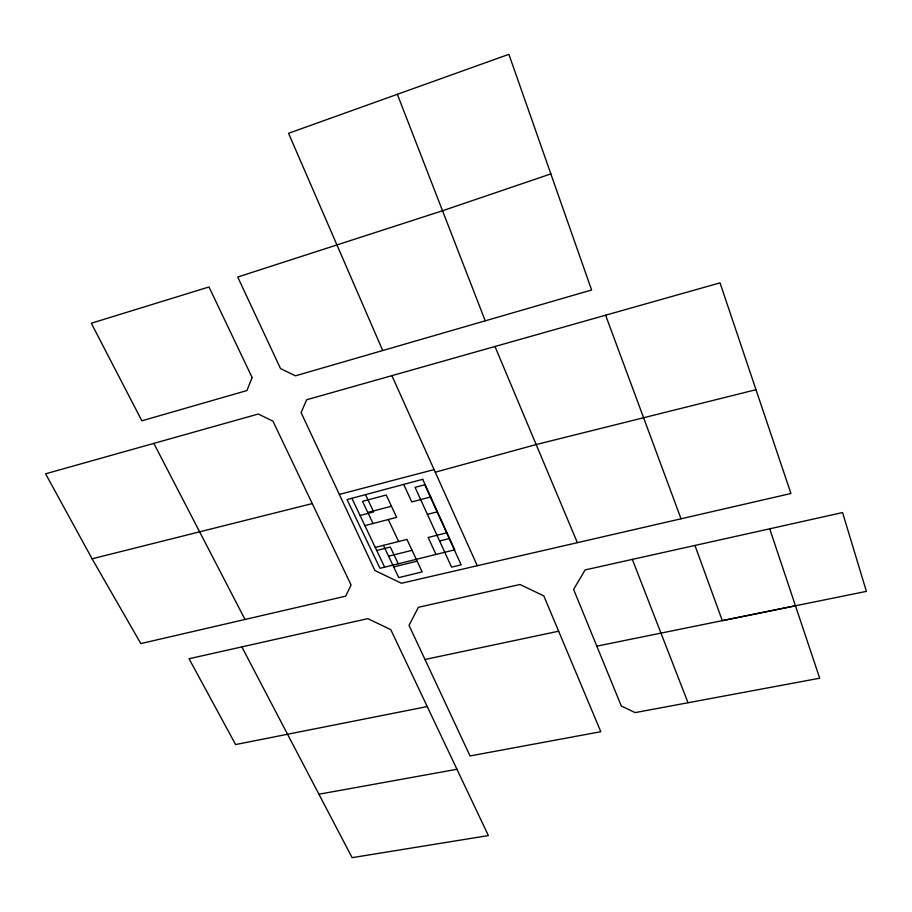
<?xml version="1.0" encoding="UTF-8"?>
<svg xmlns="http://www.w3.org/2000/svg" width="912" height="912" viewBox="0 0 912 912"><rect width="100%" height="100%" fill="white"/><g stroke="black" fill="none" stroke-linecap="round" stroke-linejoin="round"><path stroke-width="1.37" d="M550.837 173.907L442.525 210.763L237.724 277.043L280.52 368.573L295.454 375.824L591.592 290.005L508.896 54.332L288.545 133.3L382.698 350.504M435.252 472.199L536.188 444.554L756.014 389.698M339.332 494.429L434.078 469.612M367.787 512.453L391.442 506.24M359.955 515.531L373.681 511.928L365.495 494.635M430.749 496.937L411.779 501.919L403.72 484.409M364.789 525.643L396.652 517.366L386.209 495.034L362.497 501.338L373.031 523.499M427.42 514.379L437.087 511.883M375.208 547.439L406.946 539.402L422.142 571.915L398.761 577.604L383.428 545.353M376.667 550.483L390.313 547.04L398.248 563.787M447.005 532.745L428.173 537.487L435.982 554.45M92.089 558.805L140.836 643.587L345.682 596.163L351.097 585.014L272.95 421.162L258.267 414.025L45.6 473.807L92.089 558.805L312.257 503.572M439.595 540.976L449.206 538.57M388.569 556.183L412.042 550.312M393.688 566.933L417.115 561.142M477.272 565.725L401.451 583.27L374.935 570.559L301.108 412.612L306.626 399.764L720.024 282.857L790.943 493.495L477.272 565.725L391.898 375.641M241.828 646.882L352.123 857.668L488.365 835.574L390.781 629.645L367.798 618.644L189.046 658.738L235.604 744.557L427.226 706.561M632.335 559.387L585.128 569.92L573.602 589.414L621.323 706.025L635.162 712.603L819.706 678.209L769.705 528.812L632.335 559.387L688.036 702.776M769.705 528.812L842.563 512.555L866.4 591.364L596.824 646.152M424.992 659.479L470.056 755.945L600.803 731.709L543.837 595.912L519.977 584.501L418.391 607.301L409.009 625.37L424.992 659.479L558.646 631.207M795.446 605.796L722.315 620.639L694.955 545.456M319.109 794.192L456.969 769.272M153.843 443.403L245.032 619.499M384.636 567.15L351.895 498.283M388.295 519.532L398.624 541.511M494.977 346.492L577.342 542.606M485.23 320.807L397.347 94.301M605.602 315.21L681.013 518.746M252.122 377.522L246.947 390.541L141.862 420.808L91.303 323.236L208.985 286.972L252.122 377.522M422.735 479.313L347.039 499.582L380.008 568.301L454.757 549.811L422.735 479.313M424.764 484.762L415.051 487.35L451.565 567.15L461.141 564.824L424.764 484.762"/></g></svg>
